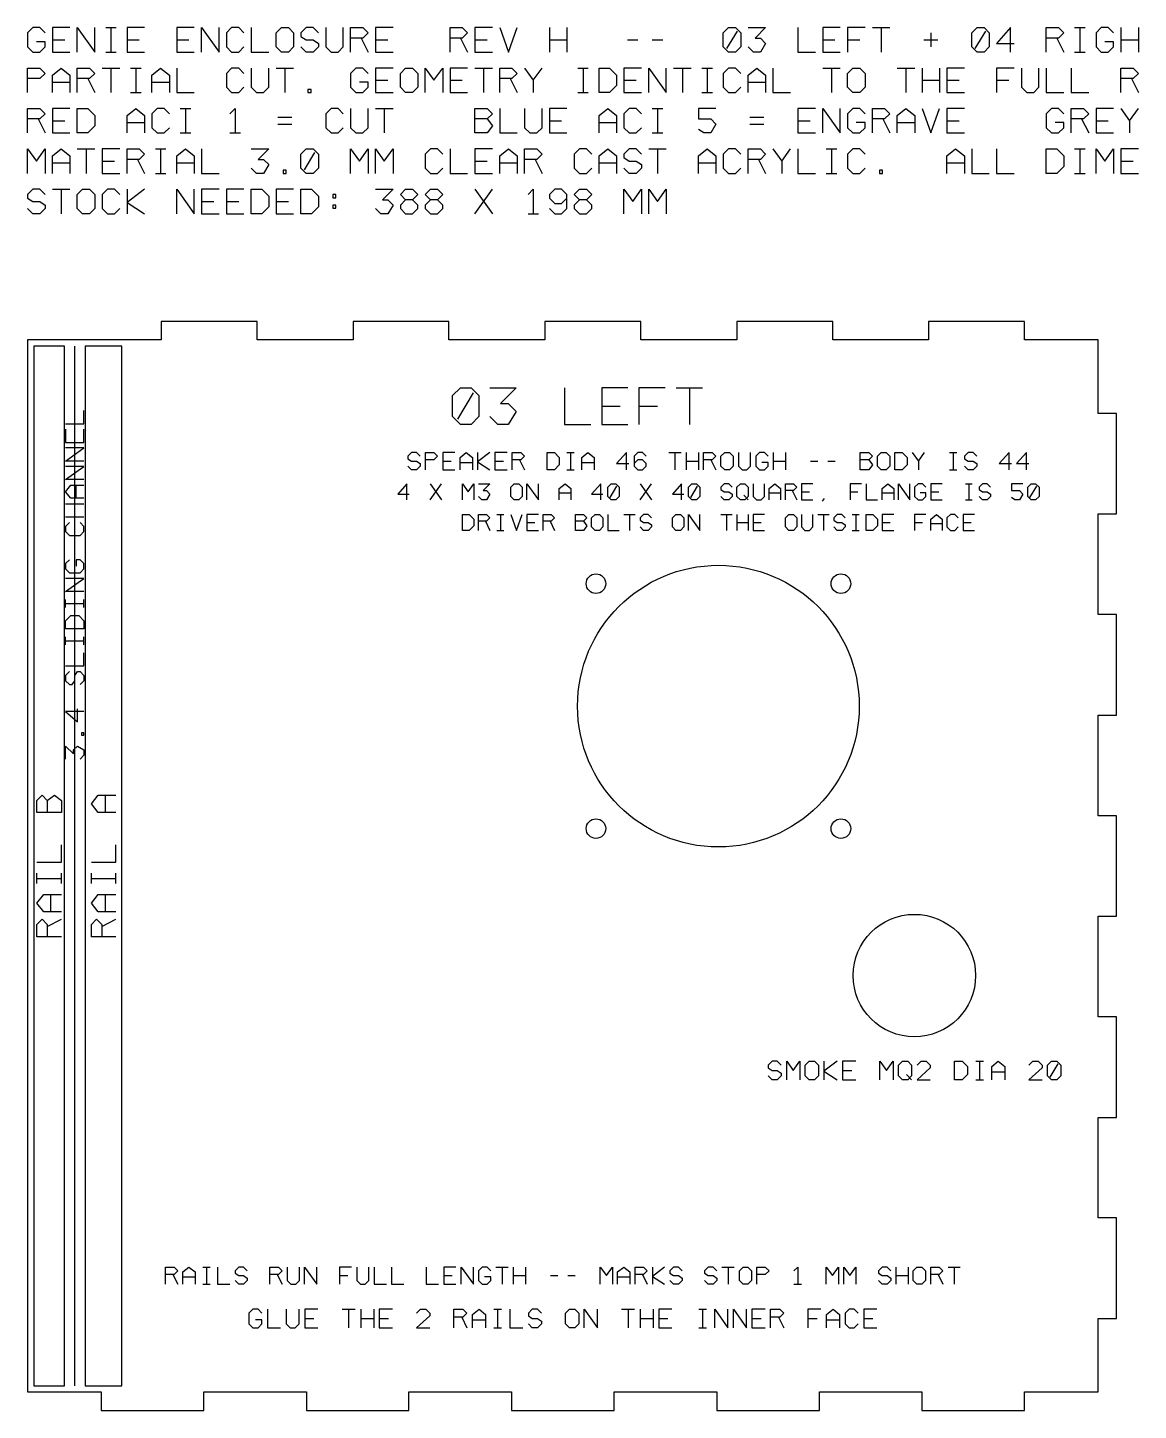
# Model space of a CAD drawing. Extents: x 10 to 378, y 10 to 236.
# Drawn here: x 10 to 191.4, y 10 to 235.8 of the extents above; entities that cross this region are included whole.
import ezdxf

# ---------------------------------------------------------------- set-up
doc = ezdxf.new("R2010")
doc.units = 0
for name, color, linetype in [('CUT', 1, 'Continuous'), ('ENGRAVE', 5, 'Continuous'), ('NOTES', 8, 'Continuous')]:
    doc.layers.add(name, color=color, linetype=linetype)

msp = doc.modelspace()

# ---------------------------------------------------------------- linework, layer by layer
at = {"layer": 'CUT', "color": 1}
msp.add_lwpolyline([(10, 13), (22, 13), (22, 10), (38.76, 10), (38.76, 13), (55.51, 13), (55.51, 10), (72.27, 10), (72.27, 13), (89.02, 13), (89.02, 10), (105.78, 10), (105.78, 13), (122.53, 13), (122.53, 10), (139.29, 10), (139.29, 13), (156.04, 13), (156.04, 10), (172.8, 10), (172.8, 13), (184.8, 13), (184.8, 25), (187.8, 25), (187.8, 41.42), (184.8, 41.42), (184.8, 57.84), (187.8, 57.84), (187.8, 74.27), (184.8, 74.27), (184.8, 90.69), (187.8, 90.69), (187.8, 107.11), (184.8, 107.11), (184.8, 123.53), (187.8, 123.53), (187.8, 139.96), (184.8, 139.96), (184.8, 156.38), (187.8, 156.38), (187.8, 172.8), (184.8, 172.8), (184.8, 184.8), (172.8, 184.8), (172.8, 187.8), (157.13, 187.8), (157.13, 184.8), (141.47, 184.8), (141.47, 187.8), (125.8, 187.8), (125.8, 184.8), (110.13, 184.8), (110.13, 187.8), (94.47, 187.8), (94.47, 184.8), (78.8, 184.8), (78.8, 187.8), (63.13, 187.8), (63.13, 184.8), (47.47, 184.8), (47.47, 187.8), (31.8, 187.8), (31.8, 184.8), (10, 184.8)], close=True, dxfattribs=at)
for centre, radius in [((122.8, 125), 23), ((102.8, 145), 1.6), ((142.8, 145), 1.6), ((102.8, 105), 1.6), ((142.8, 105), 1.6), ((154.8, 81), 10)]:
    msp.add_circle(centre, radius, dxfattribs=at)
at = {"layer": 'ENGRAVE', "color": 5}
for points in [[(11, 14), (16, 14), (16, 183.8), (11, 183.8)], [(19.4, 14), (25.4, 14), (25.4, 183.8), (19.4, 183.8)]]:
    msp.add_lwpolyline(points, close=True, dxfattribs=at)
for points in [[(17.7, 14), (17.7, 183.8)], [(80.69, 177), (82.4, 177), (83.69, 175.71), (83.69, 172.29), (82.4, 171), (80.69, 171), (79.4, 172.29), (79.4, 175.71), (80.69, 177)], [(80.26, 171.86), (82.83, 176.14)], [(85.49, 177), (89.77, 177), (87.2, 174.43), (88.49, 174.43), (89.77, 173.14), (88.49, 171), (86.77, 171), (85.49, 172.29)], [(97.66, 177), (97.66, 171), (101.94, 171)], [(108.03, 177), (103.74, 177), (103.74, 171), (108.03, 171)], [(114.11, 177), (109.83, 177), (109.83, 171)], [(115.91, 177), (120.2, 177)], [(118.06, 177), (118.06, 171)], [(103.74, 174), (106.74, 174)], [(109.83, 174), (112.83, 174)], [(16.2, 171.11), (19.2, 171.11), (19.2, 173.26)], [(16.2, 170.21), (16.2, 168.07), (19.2, 168.07), (19.2, 170.21)], [(17.7, 168.07), (17.7, 169.57)], [(19.2, 165.03), (16.2, 165.03), (19.2, 167.17), (16.2, 167.17)], [(74.1, 165.8), (73.5, 166.4), (72.7, 166.4), (72.1, 165.8), (72.1, 165.4), (72.7, 165), (73.5, 165), (74.1, 164.6), (74.1, 164.2), (73.5, 163.6), (72.7, 163.6), (72.1, 164.2)], [(74.94, 163.6), (74.94, 166.4), (76.34, 166.4), (76.94, 165.8), (76.34, 165.2), (74.94, 165.2)], [(79.78, 166.4), (77.78, 166.4), (77.78, 163.6), (79.78, 163.6)], [(77.78, 165), (79.18, 165)], [(80.62, 163.6), (80.62, 165.6), (81.62, 166.4), (82.62, 165.6), (82.62, 163.6)], [(83.46, 166.4), (83.46, 163.6)], [(85.46, 166.4), (83.46, 164.88)], [(83.46, 164.88), (85.46, 163.6)], [(88.3, 166.4), (86.3, 166.4), (86.3, 163.6), (88.3, 163.6)], [(86.3, 165), (87.7, 165)], [(89.14, 163.6), (89.14, 166.4), (90.54, 166.4), (91.14, 165.8), (90.54, 165.2), (89.14, 165.2)], [(90.34, 165.2), (91.14, 163.6)], [(94.82, 163.6), (94.82, 166.4), (96.02, 166.4), (96.82, 165.6), (96.82, 164.4), (96.02, 163.6), (94.82, 163.6)], [(98.06, 166.4), (99.26, 166.4)], [(98.66, 166.4), (98.66, 163.6)], [(100.5, 163.6), (100.5, 165.6), (101.5, 166.4), (102.5, 165.6), (102.5, 163.6)], [(107.78, 163.6), (107.78, 166.4), (106.18, 164.6), (108.18, 164.6)], [(111.02, 165.8), (110.42, 166.4), (109.62, 166.4), (109.02, 165.8), (109.02, 164.2), (109.62, 163.6), (110.42, 163.6), (111.02, 164.2), (111.02, 164.6), (110.42, 165.2), (109.62, 165.2), (109.02, 164.6)], [(114.7, 166.4), (116.7, 166.4)], [(115.7, 166.4), (115.7, 163.6)], [(117.54, 166.4), (117.54, 163.6)], [(117.54, 165), (119.54, 165)], [(119.54, 166.4), (119.54, 163.6)], [(120.38, 163.6), (120.38, 166.4), (121.78, 166.4), (122.38, 165.8), (121.78, 165.2), (120.38, 165.2)], [(121.58, 165.2), (122.38, 163.6)], [(123.82, 166.4), (124.62, 166.4), (125.22, 165.8), (125.22, 164.2), (124.62, 163.6), (123.82, 163.6), (123.22, 164.2), (123.22, 165.8), (123.82, 166.4)], [(126.06, 166.4), (126.06, 164.2), (126.66, 163.6), (127.46, 163.6), (128.06, 164.2), (128.06, 166.4)], [(130.9, 165.8), (130.3, 166.4), (129.5, 166.4), (128.9, 165.8), (128.9, 164.2), (129.5, 163.6), (130.3, 163.6), (130.9, 164.2), (130.9, 164.8), (129.9, 164.8)], [(131.74, 166.4), (131.74, 163.6)], [(131.74, 165), (133.74, 165)], [(133.74, 166.4), (133.74, 163.6)], [(137.82, 165), (139.02, 165)], [(140.66, 165), (141.86, 165)], [(145.94, 163.6), (145.94, 166.4), (147.34, 166.4), (147.94, 165.8), (147.34, 165.2), (145.94, 165.2)], [(147.34, 165.2), (147.94, 164.4), (147.34, 163.6), (145.94, 163.6)], [(149.38, 166.4), (150.18, 166.4), (150.78, 165.8), (150.78, 164.2), (150.18, 163.6), (149.38, 163.6), (148.78, 164.2), (148.78, 165.8), (149.38, 166.4)], [(151.62, 163.6), (151.62, 166.4), (152.82, 166.4), (153.62, 165.6), (153.62, 164.4), (152.82, 163.6), (151.62, 163.6)], [(154.46, 166.4), (155.46, 165), (156.46, 166.4)], [(155.46, 165), (155.46, 163.6)], [(160.54, 166.4), (161.74, 166.4)], [(161.14, 166.4), (161.14, 163.6)], [(164.98, 165.8), (164.38, 166.4), (163.58, 166.4), (162.98, 165.8), (162.98, 165.4), (163.58, 165), (164.38, 165), (164.98, 164.6), (164.98, 164.2), (164.38, 163.6), (163.58, 163.6), (162.98, 164.2)], [(170.26, 163.6), (170.26, 166.4), (168.66, 164.6), (170.66, 164.6)], [(173.1, 163.6), (173.1, 166.4), (171.5, 164.6), (173.5, 164.6)], [(19.2, 161.99), (16.2, 161.99), (19.2, 164.13), (16.2, 164.13)], [(80.62, 164.8), (82.62, 164.8)], [(98.06, 163.6), (99.26, 163.6)], [(100.5, 164.8), (102.5, 164.8)], [(160.54, 163.6), (161.74, 163.6)], [(19.2, 158.94), (17.06, 158.94), (16.2, 160.01), (17.06, 161.09), (19.2, 161.09)], [(17.91, 158.94), (17.91, 161.09)], [(71.93, 158.7), (71.93, 161.3), (70.45, 159.63), (72.3, 159.63)], [(75.72, 161.3), (77.58, 158.7)], [(75.72, 158.7), (77.58, 161.3)], [(81, 158.7), (81, 161.3), (81.92, 160), (82.85, 161.3), (82.85, 158.7)], [(83.63, 161.3), (85.49, 161.3), (84.38, 160.19), (84.93, 160.19), (85.49, 159.63), (84.93, 158.7), (84.19, 158.7), (83.63, 159.26)], [(89.46, 161.3), (90.21, 161.3), (90.76, 160.74), (90.76, 159.26), (90.21, 158.7), (89.46, 158.7), (88.91, 159.26), (88.91, 160.74), (89.46, 161.3)], [(91.54, 158.7), (91.54, 161.3), (93.4, 158.7), (93.4, 161.3)], [(96.82, 158.7), (96.82, 160.56), (97.75, 161.3), (98.68, 160.56), (98.68, 158.7)], [(103.58, 158.7), (103.58, 161.3), (102.09, 159.63), (103.95, 159.63)], [(105.29, 161.3), (106.03, 161.3), (106.59, 160.74), (106.59, 159.26), (106.03, 158.7), (105.29, 158.7), (104.73, 159.26), (104.73, 160.74), (105.29, 161.3)], [(105.1, 159.07), (106.22, 160.93)], [(110, 161.3), (111.86, 158.7)], [(110, 158.7), (111.86, 161.3)], [(116.76, 158.7), (116.76, 161.3), (115.28, 159.63), (117.14, 159.63)], [(118.47, 161.3), (119.22, 161.3), (119.77, 160.74), (119.77, 159.26), (119.22, 158.7), (118.47, 158.7), (117.92, 159.26), (117.92, 160.74), (118.47, 161.3)], [(118.29, 159.07), (119.4, 160.93)], [(125.05, 160.74), (124.49, 161.3), (123.75, 161.3), (123.19, 160.74), (123.19, 160.37), (123.75, 160), (124.49, 160), (125.05, 159.63), (125.05, 159.26), (124.49, 158.7), (123.75, 158.7), (123.19, 159.26)], [(126.38, 161.3), (127.13, 161.3), (127.68, 160.74), (127.68, 159.26), (127.13, 158.7), (126.38, 158.7), (125.83, 159.26), (125.83, 160.74), (126.38, 161.3)], [(128.46, 161.3), (128.46, 159.26), (129.02, 158.7), (129.76, 158.7), (130.32, 159.26), (130.32, 161.3)], [(131.1, 158.7), (131.1, 160.56), (132.03, 161.3), (132.96, 160.56), (132.96, 158.7)], [(133.74, 158.7), (133.74, 161.3), (135.04, 161.3), (135.6, 160.74), (135.04, 160.19), (133.74, 160.19)], [(138.23, 161.3), (136.38, 161.3), (136.38, 158.7), (138.23, 158.7)], [(146.14, 161.3), (144.29, 161.3), (144.29, 158.7)], [(146.92, 161.3), (146.92, 158.7), (148.78, 158.7)], [(149.56, 158.7), (149.56, 160.56), (150.49, 161.3), (151.42, 160.56), (151.42, 158.7)], [(152.2, 158.7), (152.2, 161.3), (154.06, 158.7), (154.06, 161.3)], [(156.69, 160.74), (156.14, 161.3), (155.39, 161.3), (154.84, 160.74), (154.84, 159.26), (155.39, 158.7), (156.14, 158.7), (156.69, 159.26), (156.69, 159.81), (155.76, 159.81)], [(159.33, 161.3), (157.47, 161.3), (157.47, 158.7), (159.33, 158.7)], [(163.12, 161.3), (164.23, 161.3)], [(163.68, 161.3), (163.68, 158.7)], [(167.24, 160.74), (166.68, 161.3), (165.94, 161.3), (165.38, 160.74), (165.38, 160.37), (165.94, 160), (166.68, 160), (167.24, 159.63), (167.24, 159.26), (166.68, 158.7), (165.94, 158.7), (165.38, 159.26)], [(172.52, 161.3), (170.66, 161.3), (170.66, 160.19), (171.96, 160.19), (172.52, 159.63), (171.96, 158.7), (171.22, 158.7), (170.66, 159.07)], [(173.85, 161.3), (174.6, 161.3), (175.15, 160.74), (175.15, 159.26), (174.6, 158.7), (173.85, 158.7), (173.3, 159.26), (173.3, 160.74), (173.85, 161.3)], [(173.67, 159.07), (174.78, 160.93)], [(96.82, 159.81), (98.68, 159.81)], [(126.94, 159.44), (127.68, 158.7)], [(131.1, 159.81), (132.96, 159.81)], [(134.85, 160.19), (135.6, 158.7)], [(136.38, 160), (137.68, 160)], [(140.05, 158.92), (139.76, 158.48)], [(144.29, 160), (145.59, 160)], [(149.56, 159.81), (151.42, 159.81)], [(157.47, 160), (158.77, 160)], [(163.12, 158.7), (164.23, 158.7)], [(16.2, 158.04), (19.2, 158.04)], [(16.2, 155.9), (19.2, 155.9)], [(17.7, 155.9), (17.7, 158.04)], [(81, 153.7), (81, 156.3), (82.11, 156.3), (82.85, 155.56), (82.85, 154.44), (82.11, 153.7), (81, 153.7)], [(83.63, 153.7), (83.63, 156.3), (84.93, 156.3), (85.49, 155.74), (84.93, 155.19), (83.63, 155.19)], [(86.64, 156.3), (87.76, 156.3)], [(87.2, 156.3), (87.2, 153.7)], [(88.91, 156.3), (89.84, 153.7), (90.76, 156.3)], [(93.4, 156.3), (91.54, 156.3), (91.54, 153.7), (93.4, 153.7)], [(94.18, 153.7), (94.18, 156.3), (95.48, 156.3), (96.04, 155.74), (95.48, 155.19), (94.18, 155.19)], [(99.46, 153.7), (99.46, 156.3), (100.76, 156.3), (101.31, 155.74), (100.76, 155.19), (99.46, 155.19)], [(102.65, 156.3), (103.39, 156.3), (103.95, 155.74), (103.95, 154.26), (103.39, 153.7), (102.65, 153.7), (102.09, 154.26), (102.09, 155.74), (102.65, 156.3)], [(104.73, 156.3), (104.73, 153.7), (106.59, 153.7)], [(107.37, 156.3), (109.22, 156.3)], [(108.3, 156.3), (108.3, 153.7)], [(111.86, 155.74), (111.3, 156.3), (110.56, 156.3), (110, 155.74), (110, 155.37), (110.56, 155), (111.3, 155), (111.86, 154.63), (111.86, 154.26), (111.3, 153.7), (110.56, 153.7), (110, 154.26)], [(115.84, 156.3), (116.58, 156.3), (117.14, 155.74), (117.14, 154.26), (116.58, 153.7), (115.84, 153.7), (115.28, 154.26), (115.28, 155.74), (115.84, 156.3)], [(117.92, 153.7), (117.92, 156.3), (119.77, 153.7), (119.77, 156.3)], [(123.19, 156.3), (125.05, 156.3)], [(124.12, 156.3), (124.12, 153.7)], [(125.83, 156.3), (125.83, 153.7)], [(127.68, 156.3), (127.68, 153.7)], [(130.32, 156.3), (128.46, 156.3), (128.46, 153.7), (130.32, 153.7)], [(134.3, 156.3), (135.04, 156.3), (135.6, 155.74), (135.6, 154.26), (135.04, 153.7), (134.3, 153.7), (133.74, 154.26), (133.74, 155.74), (134.3, 156.3)], [(136.38, 156.3), (136.38, 154.26), (136.93, 153.7), (137.68, 153.7), (138.23, 154.26), (138.23, 156.3)], [(139.01, 156.3), (140.87, 156.3)], [(139.94, 156.3), (139.94, 153.7)], [(143.51, 155.74), (142.95, 156.3), (142.21, 156.3), (141.65, 155.74), (141.65, 155.37), (142.21, 155), (142.95, 155), (143.51, 154.63), (143.51, 154.26), (142.95, 153.7), (142.21, 153.7), (141.65, 154.26)], [(144.66, 156.3), (145.77, 156.3)], [(145.22, 156.3), (145.22, 153.7)], [(146.92, 153.7), (146.92, 156.3), (148.04, 156.3), (148.78, 155.56), (148.78, 154.44), (148.04, 153.7), (146.92, 153.7)], [(151.42, 156.3), (149.56, 156.3), (149.56, 153.7), (151.42, 153.7)], [(156.69, 156.3), (154.84, 156.3), (154.84, 153.7)], [(157.47, 153.7), (157.47, 155.56), (158.4, 156.3), (159.33, 155.56), (159.33, 153.7)], [(161.97, 155.74), (161.41, 156.3), (160.67, 156.3), (160.11, 155.74), (160.11, 154.26), (160.67, 153.7), (161.41, 153.7), (161.97, 154.26)], [(164.6, 156.3), (162.75, 156.3), (162.75, 153.7), (164.6, 153.7)], [(16.84, 155), (16.2, 154.36), (16.2, 153.5), (16.84, 152.86), (18.56, 152.86), (19.2, 153.5), (19.2, 154.36), (18.56, 155)], [(84.75, 155.19), (85.49, 153.7)], [(86.64, 153.7), (87.76, 153.7)], [(91.54, 155), (92.84, 155)], [(95.3, 155.19), (96.04, 153.7)], [(100.76, 155.19), (101.31, 154.44), (100.76, 153.7), (99.46, 153.7)], [(125.83, 155), (127.68, 155)], [(128.46, 155), (129.76, 155)], [(144.66, 153.7), (145.77, 153.7)], [(149.56, 155), (150.86, 155)], [(154.84, 155), (156.14, 155)], [(157.47, 154.81), (159.33, 154.81)], [(162.75, 155), (164.05, 155)], [(16.84, 148.91), (16.2, 148.27), (16.2, 147.41), (16.84, 146.77), (18.56, 146.77), (19.2, 147.41), (19.2, 148.27), (18.56, 148.91), (17.91, 148.91), (17.91, 147.84)], [(19.2, 143.73), (16.2, 143.73), (19.2, 145.87), (16.2, 145.87)], [(16.2, 141.11), (16.2, 142.4)], [(19.2, 141.11), (19.2, 142.4)], [(16.2, 141.76), (19.2, 141.76)], [(19.2, 137.64), (16.2, 137.64), (16.2, 138.93), (17.06, 139.79), (18.34, 139.79), (19.2, 138.93), (19.2, 137.64)], [(16.2, 135.03), (16.2, 136.31)], [(16.2, 135.67), (19.2, 135.67)], [(19.2, 135.03), (19.2, 136.31)], [(16.2, 131.56), (19.2, 131.56), (19.2, 133.7)], [(16.84, 130.66), (16.2, 130.01), (16.2, 129.16), (16.84, 128.51), (17.27, 128.51), (17.7, 129.16), (17.7, 130.01), (18.13, 130.66), (18.56, 130.66), (19.2, 130.01), (19.2, 129.16), (18.56, 128.51)], [(19.2, 124.14), (16.2, 124.14), (18.13, 122.43), (18.13, 124.57)], [(19.2, 120.24), (19.2, 120.63), (18.81, 120.63), (18.81, 120.24), (19.2, 120.24)], [(16.2, 116.34), (16.2, 118.49), (17.49, 117.2), (17.49, 117.84), (18.13, 118.49), (19.2, 117.84), (19.2, 116.99), (18.56, 116.34)], [(15.5, 107.61), (11.5, 107.61), (11.5, 109.61), (12.36, 110.47), (13.21, 109.61), (13.21, 107.61)], [(13.21, 109.61), (14.36, 110.47), (15.5, 109.61), (15.5, 107.61)], [(24.4, 107.61), (21.54, 107.61), (20.4, 109.04), (21.54, 110.47), (24.4, 110.47)], [(22.69, 107.61), (22.69, 110.47)], [(11.5, 99.5), (15.5, 99.5), (15.5, 102.36)], [(20.4, 99.5), (24.4, 99.5), (24.4, 102.36)], [(11.5, 96.01), (11.5, 97.73)], [(15.5, 96.01), (15.5, 97.73)], [(20.4, 96.01), (20.4, 97.73)], [(24.4, 96.01), (24.4, 97.73)], [(11.5, 96.87), (15.5, 96.87)], [(20.4, 96.87), (24.4, 96.87)], [(15.5, 91.39), (12.64, 91.39), (11.5, 92.81), (12.64, 94.24), (15.5, 94.24)], [(13.79, 91.39), (13.79, 94.24)], [(24.4, 91.39), (21.54, 91.39), (20.4, 92.81), (21.54, 94.24), (24.4, 94.24)], [(22.69, 91.39), (22.69, 94.24)], [(15.5, 87.33), (11.5, 87.33), (11.5, 89.33), (12.36, 90.19), (13.21, 89.33), (13.21, 87.33)], [(13.21, 89.04), (15.5, 90.19)], [(24.4, 87.33), (20.4, 87.33), (20.4, 89.33), (21.26, 90.19), (22.11, 89.33), (22.11, 87.33)], [(22.11, 89.04), (24.4, 90.19)], [(133.05, 66.36), (132.41, 67), (131.55, 67), (130.91, 66.36), (130.91, 65.93), (131.55, 65.5), (132.41, 65.5), (133.05, 65.07), (133.05, 64.64), (132.41, 64), (131.55, 64), (130.91, 64.64)], [(133.95, 64), (133.95, 67), (135.02, 65.5), (136.09, 67), (136.09, 64)], [(137.64, 67), (138.49, 67), (139.14, 66.36), (139.14, 64.64), (138.49, 64), (137.64, 64), (136.99, 64.64), (136.99, 66.36), (137.64, 67)], [(140.04, 67), (140.04, 64)], [(142.18, 67), (140.04, 65.37)], [(145.22, 67), (143.08, 67), (143.08, 64), (145.22, 64)], [(143.08, 65.5), (144.58, 65.5)], [(149.16, 64), (149.16, 67), (150.24, 65.5), (151.31, 67), (151.31, 64)], [(152.85, 67), (153.71, 67), (154.35, 66.36), (154.35, 64.64), (153.71, 64), (152.85, 64), (152.21, 64.64), (152.21, 66.36), (152.85, 67)], [(155.25, 66.36), (155.89, 67), (156.75, 67), (157.39, 66.36), (157.39, 65.93), (155.25, 64), (157.39, 64)], [(161.34, 64), (161.34, 67), (162.62, 67), (163.48, 66.14), (163.48, 64.86), (162.62, 64), (161.34, 64)], [(164.81, 67), (166.09, 67)], [(165.45, 67), (165.45, 64)], [(167.42, 64), (167.42, 66.14), (168.49, 67), (169.56, 66.14), (169.56, 64)], [(173.51, 66.36), (174.15, 67), (175.01, 67), (175.65, 66.36), (175.65, 65.93), (173.51, 64), (175.65, 64)], [(177.19, 67), (178.05, 67), (178.69, 66.36), (178.69, 64.64), (178.05, 64), (177.19, 64), (176.55, 64.64), (176.55, 66.36), (177.19, 67)], [(176.98, 64.43), (178.26, 66.57)], [(140.04, 65.37), (142.18, 64)], [(153.49, 64.86), (154.35, 64)], [(164.81, 64), (166.09, 64)], [(167.42, 65.29), (169.56, 65.29)], [(32.5, 30.6), (32.5, 33.4), (33.9, 33.4), (34.5, 32.8), (33.9, 32.2), (32.5, 32.2)], [(33.7, 32.2), (34.5, 30.6)], [(35.34, 30.6), (35.34, 32.6), (36.34, 33.4), (37.34, 32.6), (37.34, 30.6)], [(35.34, 31.8), (37.34, 31.8)], [(38.58, 33.4), (39.78, 33.4)], [(39.18, 33.4), (39.18, 30.6)], [(41.02, 33.4), (41.02, 30.6), (43.02, 30.6)], [(45.86, 32.8), (45.26, 33.4), (44.46, 33.4), (43.86, 32.8), (43.86, 32.4), (44.46, 32), (45.26, 32), (45.86, 31.6), (45.86, 31.2), (45.26, 30.6), (44.46, 30.6), (43.86, 31.2)], [(49.54, 30.6), (49.54, 33.4), (50.94, 33.4), (51.54, 32.8), (50.94, 32.2), (49.54, 32.2)], [(50.74, 32.2), (51.54, 30.6)], [(52.38, 33.4), (52.38, 31.2), (52.98, 30.6), (53.78, 30.6), (54.38, 31.2), (54.38, 33.4)], [(55.22, 30.6), (55.22, 33.4), (57.22, 30.6), (57.22, 33.4)], [(62.9, 33.4), (60.9, 33.4), (60.9, 30.6)], [(60.9, 32), (62.3, 32)], [(63.74, 33.4), (63.74, 31.2), (64.34, 30.6), (65.14, 30.6), (65.74, 31.2), (65.74, 33.4)], [(66.58, 33.4), (66.58, 30.6), (68.58, 30.6)], [(69.42, 33.4), (69.42, 30.6), (71.42, 30.6)], [(75.1, 33.4), (75.1, 30.6), (77.1, 30.6)], [(79.94, 33.4), (77.94, 33.4), (77.94, 30.6), (79.94, 30.6)], [(77.94, 32), (79.34, 32)], [(80.78, 30.6), (80.78, 33.4), (82.78, 30.6), (82.78, 33.4)], [(85.62, 32.8), (85.02, 33.4), (84.22, 33.4), (83.62, 32.8), (83.62, 31.2), (84.22, 30.6), (85.02, 30.6), (85.62, 31.2), (85.62, 31.8), (84.62, 31.8)], [(86.46, 33.4), (88.46, 33.4)], [(87.46, 33.4), (87.46, 30.6)], [(89.3, 33.4), (89.3, 30.6)], [(89.3, 32), (91.3, 32)], [(91.3, 33.4), (91.3, 30.6)], [(95.38, 32), (96.58, 32)], [(98.22, 32), (99.42, 32)], [(103.5, 30.6), (103.5, 33.4), (104.5, 32), (105.5, 33.4), (105.5, 30.6)], [(106.34, 30.6), (106.34, 32.6), (107.34, 33.4), (108.34, 32.6), (108.34, 30.6)], [(106.34, 31.8), (108.34, 31.8)], [(109.18, 30.6), (109.18, 33.4), (110.58, 33.4), (111.18, 32.8), (110.58, 32.2), (109.18, 32.2)], [(110.38, 32.2), (111.18, 30.6)], [(112.02, 33.4), (112.02, 30.6)], [(114.02, 33.4), (112.02, 31.88)], [(112.02, 31.88), (114.02, 30.6)], [(116.86, 32.8), (116.26, 33.4), (115.46, 33.4), (114.86, 32.8), (114.86, 32.4), (115.46, 32), (116.26, 32), (116.86, 31.6), (116.86, 31.2), (116.26, 30.6), (115.46, 30.6), (114.86, 31.2)], [(122.54, 32.8), (121.94, 33.4), (121.14, 33.4), (120.54, 32.8), (120.54, 32.4), (121.14, 32), (121.94, 32), (122.54, 31.6), (122.54, 31.2), (121.94, 30.6), (121.14, 30.6), (120.54, 31.2)], [(123.38, 33.4), (125.38, 33.4)], [(124.38, 33.4), (124.38, 30.6)], [(126.82, 33.4), (127.62, 33.4), (128.22, 32.8), (128.22, 31.2), (127.62, 30.6), (126.82, 30.6), (126.22, 31.2), (126.22, 32.8), (126.82, 33.4)], [(129.06, 30.6), (129.06, 33.4), (130.46, 33.4), (131.06, 32.8), (130.46, 32.2), (129.06, 32.2)], [(135.14, 32.8), (135.74, 33.4), (135.74, 30.6)], [(140.42, 30.6), (140.42, 33.4), (141.42, 32), (142.42, 33.4), (142.42, 30.6)], [(143.26, 30.6), (143.26, 33.4), (144.26, 32), (145.26, 33.4), (145.26, 30.6)], [(150.94, 32.8), (150.34, 33.4), (149.54, 33.4), (148.94, 32.8), (148.94, 32.4), (149.54, 32), (150.34, 32), (150.94, 31.6), (150.94, 31.2), (150.34, 30.6), (149.54, 30.6), (148.94, 31.2)], [(151.78, 33.4), (151.78, 30.6)], [(151.78, 32), (153.78, 32)], [(153.78, 33.4), (153.78, 30.6)], [(155.22, 33.4), (156.02, 33.4), (156.62, 32.8), (156.62, 31.2), (156.02, 30.6), (155.22, 30.6), (154.62, 31.2), (154.62, 32.8), (155.22, 33.4)], [(157.46, 30.6), (157.46, 33.4), (158.86, 33.4), (159.46, 32.8), (158.86, 32.2), (157.46, 32.2)], [(158.66, 32.2), (159.46, 30.6)], [(160.3, 33.4), (162.3, 33.4)], [(161.3, 33.4), (161.3, 30.6)], [(38.58, 30.6), (39.78, 30.6)], [(135.14, 30.6), (136.34, 30.6)], [(48.26, 25.86), (47.62, 26.5), (46.76, 26.5), (46.12, 25.86), (46.12, 24.14), (46.76, 23.5), (47.62, 23.5), (48.26, 24.14), (48.26, 24.79), (47.19, 24.79)], [(49.16, 26.5), (49.16, 23.5), (51.31, 23.5)], [(52.21, 26.5), (52.21, 24.14), (52.85, 23.5), (53.71, 23.5), (54.35, 24.14), (54.35, 26.5)], [(57.39, 26.5), (55.25, 26.5), (55.25, 23.5), (57.39, 23.5)], [(55.25, 25), (56.75, 25)], [(61.34, 26.5), (63.48, 26.5)], [(62.41, 26.5), (62.41, 23.5)], [(64.38, 26.5), (64.38, 23.5)], [(64.38, 25), (66.52, 25)], [(66.52, 26.5), (66.52, 23.5)], [(69.56, 26.5), (67.42, 26.5), (67.42, 23.5), (69.56, 23.5)], [(67.42, 25), (68.92, 25)], [(73.51, 25.86), (74.15, 26.5), (75.01, 26.5), (75.65, 25.86), (75.65, 25.43), (73.51, 23.5), (75.65, 23.5)], [(79.59, 23.5), (79.59, 26.5), (81.09, 26.5), (81.74, 25.86), (81.09, 25.21), (79.59, 25.21)], [(80.88, 25.21), (81.74, 23.5)], [(82.64, 23.5), (82.64, 25.64), (83.71, 26.5), (84.78, 25.64), (84.78, 23.5)], [(86.11, 26.5), (87.39, 26.5)], [(86.75, 26.5), (86.75, 23.5)], [(88.72, 26.5), (88.72, 23.5), (90.86, 23.5)], [(93.91, 25.86), (93.26, 26.5), (92.41, 26.5), (91.76, 25.86), (91.76, 25.43), (92.41, 25), (93.26, 25), (93.91, 24.57), (93.91, 24.14), (93.26, 23.5), (92.41, 23.5), (91.76, 24.14)], [(98.49, 26.5), (99.35, 26.5), (99.99, 25.86), (99.99, 24.14), (99.35, 23.5), (98.49, 23.5), (97.85, 24.14), (97.85, 25.86), (98.49, 26.5)], [(100.89, 23.5), (100.89, 26.5), (103.04, 23.5), (103.04, 26.5)], [(106.98, 26.5), (109.12, 26.5)], [(108.05, 26.5), (108.05, 23.5)], [(110.02, 26.5), (110.02, 23.5)], [(110.02, 25), (112.16, 25)], [(112.16, 26.5), (112.16, 23.5)], [(115.21, 26.5), (113.06, 26.5), (113.06, 23.5), (115.21, 23.5)], [(113.06, 25), (114.56, 25)], [(119.58, 26.5), (120.86, 26.5)], [(120.22, 26.5), (120.22, 23.5)], [(122.19, 23.5), (122.19, 26.5), (124.34, 23.5), (124.34, 26.5)], [(125.24, 23.5), (125.24, 26.5), (127.38, 23.5), (127.38, 26.5)], [(130.42, 26.5), (128.28, 26.5), (128.28, 23.5), (130.42, 23.5)], [(128.28, 25), (129.78, 25)], [(131.32, 23.5), (131.32, 26.5), (132.82, 26.5), (133.46, 25.86), (132.82, 25.21), (131.32, 25.21)], [(132.61, 25.21), (133.46, 23.5)], [(139.55, 26.5), (137.41, 26.5), (137.41, 23.5)], [(137.41, 25), (138.91, 25)], [(140.45, 23.5), (140.45, 25.64), (141.52, 26.5), (142.59, 25.64), (142.59, 23.5)], [(145.64, 25.86), (144.99, 26.5), (144.14, 26.5), (143.49, 25.86), (143.49, 24.14), (144.14, 23.5), (144.99, 23.5), (145.64, 24.14)], [(148.68, 26.5), (146.54, 26.5), (146.54, 23.5), (148.68, 23.5)], [(146.54, 25), (148.04, 25)], [(82.64, 24.79), (84.78, 24.79)], [(86.11, 23.5), (87.39, 23.5)], [(119.58, 23.5), (120.86, 23.5)], [(140.45, 24.79), (142.59, 24.79)]]:
    msp.add_lwpolyline(points, dxfattribs=at)
at = {"layer": 'NOTES', "color": 8}
for points in [[(12.86, 234.94), (12, 235.8), (10.86, 235.8), (10, 234.94), (10, 232.66), (10.86, 231.8), (12, 231.8), (12.86, 232.66), (12.86, 233.51), (11.43, 233.51)], [(16.91, 235.8), (14.06, 235.8), (14.06, 231.8), (16.91, 231.8)], [(18.11, 231.8), (18.11, 235.8), (20.97, 231.8), (20.97, 235.8)], [(22.74, 235.8), (24.46, 235.8)], [(23.6, 235.8), (23.6, 231.8)], [(29.09, 235.8), (26.23, 235.8), (26.23, 231.8), (29.09, 231.8)], [(37.2, 235.8), (34.34, 235.8), (34.34, 231.8), (37.2, 231.8)], [(38.4, 231.8), (38.4, 235.8), (41.26, 231.8), (41.26, 235.8)], [(45.31, 234.94), (44.46, 235.8), (43.31, 235.8), (42.46, 234.94), (42.46, 232.66), (43.31, 231.8), (44.46, 231.8), (45.31, 232.66)], [(46.51, 235.8), (46.51, 231.8), (49.37, 231.8)], [(51.43, 235.8), (52.57, 235.8), (53.43, 234.94), (53.43, 232.66), (52.57, 231.8), (51.43, 231.8), (50.57, 232.66), (50.57, 234.94), (51.43, 235.8)], [(57.49, 234.94), (56.63, 235.8), (55.49, 235.8), (54.63, 234.94), (54.63, 234.37), (55.49, 233.8), (56.63, 233.8), (57.49, 233.23), (57.49, 232.66), (56.63, 231.8), (55.49, 231.8), (54.63, 232.66)], [(58.69, 235.8), (58.69, 232.66), (59.54, 231.8), (60.69, 231.8), (61.54, 232.66), (61.54, 235.8)], [(62.74, 231.8), (62.74, 235.8), (64.74, 235.8), (65.6, 234.94), (64.74, 234.09), (62.74, 234.09)], [(69.66, 235.8), (66.8, 235.8), (66.8, 231.8), (69.66, 231.8)], [(78.97, 231.8), (78.97, 235.8), (80.97, 235.8), (81.83, 234.94), (80.97, 234.09), (78.97, 234.09)], [(85.89, 235.8), (83.03, 235.8), (83.03, 231.8), (85.89, 231.8)], [(87.09, 235.8), (88.51, 231.8), (89.94, 235.8)], [(95.2, 235.8), (95.2, 231.8)], [(98.06, 235.8), (98.06, 231.8)], [(124.46, 235.8), (125.6, 235.8), (126.46, 234.94), (126.46, 232.66), (125.6, 231.8), (124.46, 231.8), (123.6, 232.66), (123.6, 234.94), (124.46, 235.8)], [(124.17, 232.37), (125.89, 235.23)], [(127.66, 235.8), (130.51, 235.8), (128.8, 234.09), (129.66, 234.09), (130.51, 233.23), (129.66, 231.8), (128.51, 231.8), (127.66, 232.66)], [(135.77, 235.8), (135.77, 231.8), (138.63, 231.8)], [(142.69, 235.8), (139.83, 235.8), (139.83, 231.8), (142.69, 231.8)], [(146.74, 235.8), (143.89, 235.8), (143.89, 231.8)], [(147.94, 235.8), (150.8, 235.8)], [(149.37, 235.8), (149.37, 231.8)], [(157.49, 234.94), (157.49, 232.66)], [(165.03, 235.8), (166.17, 235.8), (167.03, 234.94), (167.03, 232.66), (166.17, 231.8), (165.03, 231.8), (164.17, 232.66), (164.17, 234.94), (165.03, 235.8)], [(164.74, 232.37), (166.46, 235.23)], [(170.51, 231.8), (170.51, 235.8), (168.23, 233.23), (171.09, 233.23)], [(176.34, 231.8), (176.34, 235.8), (178.34, 235.8), (179.2, 234.94), (178.34, 234.09), (176.34, 234.09)], [(180.97, 235.8), (182.69, 235.8)], [(181.83, 235.8), (181.83, 231.8)], [(187.31, 234.94), (186.46, 235.8), (185.31, 235.8), (184.46, 234.94), (184.46, 232.66), (185.31, 231.8), (186.46, 231.8), (187.31, 232.66), (187.31, 233.51), (185.89, 233.51)], [(188.51, 235.8), (188.51, 231.8)], [(191.37, 235.8), (191.37, 231.8)], [(14.06, 233.8), (16.06, 233.8)], [(26.23, 233.8), (28.23, 233.8)], [(34.34, 233.8), (36.34, 233.8)], [(64.46, 234.09), (65.6, 231.8)], [(66.8, 233.8), (68.8, 233.8)], [(80.69, 234.09), (81.83, 231.8)], [(83.03, 233.8), (85.03, 233.8)], [(95.2, 233.8), (98.06, 233.8)], [(107.94, 233.8), (109.66, 233.8)], [(112, 233.8), (113.71, 233.8)], [(139.83, 233.8), (141.83, 233.8)], [(143.89, 233.8), (145.89, 233.8)], [(156.34, 233.8), (158.63, 233.8)], [(178.06, 234.09), (179.2, 231.8)], [(188.51, 233.8), (191.37, 233.8)], [(22.74, 231.8), (24.46, 231.8)], [(180.97, 231.8), (182.69, 231.8)], [(10, 225.2), (10, 229.2), (12, 229.2), (12.86, 228.34), (12, 227.49), (10, 227.49)], [(14.06, 225.2), (14.06, 228.06), (15.49, 229.2), (16.91, 228.06), (16.91, 225.2)], [(18.11, 225.2), (18.11, 229.2), (20.11, 229.2), (20.97, 228.34), (20.11, 227.49), (18.11, 227.49)], [(22.17, 229.2), (25.03, 229.2)], [(23.6, 229.2), (23.6, 225.2)], [(26.8, 229.2), (28.51, 229.2)], [(27.66, 229.2), (27.66, 225.2)], [(30.29, 225.2), (30.29, 228.06), (31.71, 229.2), (33.14, 228.06), (33.14, 225.2)], [(34.34, 229.2), (34.34, 225.2), (37.2, 225.2)], [(45.31, 228.34), (44.46, 229.2), (43.31, 229.2), (42.46, 228.34), (42.46, 226.06), (43.31, 225.2), (44.46, 225.2), (45.31, 226.06)], [(46.51, 229.2), (46.51, 226.06), (47.37, 225.2), (48.51, 225.2), (49.37, 226.06), (49.37, 229.2)], [(50.57, 229.2), (53.43, 229.2)], [(52, 229.2), (52, 225.2)], [(65.6, 228.34), (64.74, 229.2), (63.6, 229.2), (62.74, 228.34), (62.74, 226.06), (63.6, 225.2), (64.74, 225.2), (65.6, 226.06), (65.6, 226.91), (64.17, 226.91)], [(69.66, 229.2), (66.8, 229.2), (66.8, 225.2), (69.66, 225.2)], [(71.71, 229.2), (72.86, 229.2), (73.71, 228.34), (73.71, 226.06), (72.86, 225.2), (71.71, 225.2), (70.86, 226.06), (70.86, 228.34), (71.71, 229.2)], [(74.91, 225.2), (74.91, 229.2), (76.34, 227.2), (77.77, 229.2), (77.77, 225.2)], [(81.83, 229.2), (78.97, 229.2), (78.97, 225.2), (81.83, 225.2)], [(83.03, 229.2), (85.89, 229.2)], [(84.46, 229.2), (84.46, 225.2)], [(87.09, 225.2), (87.09, 229.2), (89.09, 229.2), (89.94, 228.34), (89.09, 227.49), (87.09, 227.49)], [(91.14, 229.2), (92.57, 227.2), (94, 229.2)], [(99.83, 229.2), (101.54, 229.2)], [(100.69, 229.2), (100.69, 225.2)], [(103.31, 225.2), (103.31, 229.2), (105.03, 229.2), (106.17, 228.06), (106.17, 226.34), (105.03, 225.2), (103.31, 225.2)], [(110.23, 229.2), (107.37, 229.2), (107.37, 225.2), (110.23, 225.2)], [(111.43, 225.2), (111.43, 229.2), (114.29, 225.2), (114.29, 229.2)], [(115.49, 229.2), (118.34, 229.2)], [(116.91, 229.2), (116.91, 225.2)], [(120.11, 229.2), (121.83, 229.2)], [(120.97, 229.2), (120.97, 225.2)], [(126.46, 228.34), (125.6, 229.2), (124.46, 229.2), (123.6, 228.34), (123.6, 226.06), (124.46, 225.2), (125.6, 225.2), (126.46, 226.06)], [(127.66, 225.2), (127.66, 228.06), (129.09, 229.2), (130.51, 228.06), (130.51, 225.2)], [(131.71, 229.2), (131.71, 225.2), (134.57, 225.2)], [(139.83, 229.2), (142.69, 229.2)], [(141.26, 229.2), (141.26, 225.2)], [(144.74, 229.2), (145.89, 229.2), (146.74, 228.34), (146.74, 226.06), (145.89, 225.2), (144.74, 225.2), (143.89, 226.06), (143.89, 228.34), (144.74, 229.2)], [(152, 229.2), (154.86, 229.2)], [(153.43, 229.2), (153.43, 225.2)], [(156.06, 229.2), (156.06, 225.2)], [(158.91, 229.2), (158.91, 225.2)], [(162.97, 229.2), (160.11, 229.2), (160.11, 225.2), (162.97, 225.2)], [(171.09, 229.2), (168.23, 229.2), (168.23, 225.2)], [(172.29, 229.2), (172.29, 226.06), (173.14, 225.2), (174.29, 225.2), (175.14, 226.06), (175.14, 229.2)], [(176.34, 229.2), (176.34, 225.2), (179.2, 225.2)], [(180.4, 229.2), (180.4, 225.2), (183.26, 225.2)], [(188.51, 225.2), (188.51, 229.2), (190.51, 229.2), (191.37, 228.34), (190.51, 227.49), (188.51, 227.49)], [(14.06, 226.91), (16.91, 226.91)], [(19.83, 227.49), (20.97, 225.2)], [(30.29, 226.91), (33.14, 226.91)], [(66.8, 227.2), (68.8, 227.2)], [(78.97, 227.2), (80.97, 227.2)], [(88.8, 227.49), (89.94, 225.2)], [(92.57, 227.2), (92.57, 225.2)], [(107.37, 227.2), (109.37, 227.2)], [(127.66, 226.91), (130.51, 226.91)], [(156.06, 227.2), (158.91, 227.2)], [(160.11, 227.2), (162.11, 227.2)], [(168.23, 227.2), (170.23, 227.2)], [(190.23, 227.49), (191.37, 225.2)], [(26.8, 225.2), (28.51, 225.2)], [(55.77, 225.2), (56.29, 225.2), (56.29, 225.71), (55.77, 225.71), (55.77, 225.2)], [(99.83, 225.2), (101.54, 225.2)], [(120.11, 225.2), (121.83, 225.2)], [(10, 218.6), (10, 222.6), (12, 222.6), (12.86, 221.74), (12, 220.89), (10, 220.89)], [(16.91, 222.6), (14.06, 222.6), (14.06, 218.6), (16.91, 218.6)], [(18.11, 218.6), (18.11, 222.6), (19.83, 222.6), (20.97, 221.46), (20.97, 219.74), (19.83, 218.6), (18.11, 218.6)], [(26.23, 218.6), (26.23, 221.46), (27.66, 222.6), (29.09, 221.46), (29.09, 218.6)], [(33.14, 221.74), (32.29, 222.6), (31.14, 222.6), (30.29, 221.74), (30.29, 219.46), (31.14, 218.6), (32.29, 218.6), (33.14, 219.46)], [(34.91, 222.6), (36.63, 222.6)], [(35.77, 222.6), (35.77, 218.6)], [(43.03, 221.74), (43.89, 222.6), (43.89, 218.6)], [(61.54, 221.74), (60.69, 222.6), (59.54, 222.6), (58.69, 221.74), (58.69, 219.46), (59.54, 218.6), (60.69, 218.6), (61.54, 219.46)], [(62.74, 222.6), (62.74, 219.46), (63.6, 218.6), (64.74, 218.6), (65.6, 219.46), (65.6, 222.6)], [(66.8, 222.6), (69.66, 222.6)], [(68.23, 222.6), (68.23, 218.6)], [(83.03, 218.6), (83.03, 222.6), (85.03, 222.6), (85.89, 221.74), (85.03, 220.89), (83.03, 220.89)], [(87.09, 222.6), (87.09, 218.6), (89.94, 218.6)], [(91.14, 222.6), (91.14, 219.46), (92, 218.6), (93.14, 218.6), (94, 219.46), (94, 222.6)], [(98.06, 222.6), (95.2, 222.6), (95.2, 218.6), (98.06, 218.6)], [(103.31, 218.6), (103.31, 221.46), (104.74, 222.6), (106.17, 221.46), (106.17, 218.6)], [(110.23, 221.74), (109.37, 222.6), (108.23, 222.6), (107.37, 221.74), (107.37, 219.46), (108.23, 218.6), (109.37, 218.6), (110.23, 219.46)], [(112, 222.6), (113.71, 222.6)], [(112.86, 222.6), (112.86, 218.6)], [(122.4, 222.6), (119.54, 222.6), (119.54, 220.89), (121.54, 220.89), (122.4, 220.03), (121.54, 218.6), (120.4, 218.6), (119.54, 219.17)], [(138.63, 222.6), (135.77, 222.6), (135.77, 218.6), (138.63, 218.6)], [(139.83, 218.6), (139.83, 222.6), (142.69, 218.6), (142.69, 222.6)], [(146.74, 221.74), (145.89, 222.6), (144.74, 222.6), (143.89, 221.74), (143.89, 219.46), (144.74, 218.6), (145.89, 218.6), (146.74, 219.46), (146.74, 220.31), (145.31, 220.31)], [(147.94, 218.6), (147.94, 222.6), (149.94, 222.6), (150.8, 221.74), (149.94, 220.89), (147.94, 220.89)], [(152, 218.6), (152, 221.46), (153.43, 222.6), (154.86, 221.46), (154.86, 218.6)], [(156.06, 222.6), (157.49, 218.6), (158.91, 222.6)], [(162.97, 222.6), (160.11, 222.6), (160.11, 218.6), (162.97, 218.6)], [(179.2, 221.74), (178.34, 222.6), (177.2, 222.6), (176.34, 221.74), (176.34, 219.46), (177.2, 218.6), (178.34, 218.6), (179.2, 219.46), (179.2, 220.31), (177.77, 220.31)], [(180.4, 218.6), (180.4, 222.6), (182.4, 222.6), (183.26, 221.74), (182.4, 220.89), (180.4, 220.89)], [(187.31, 222.6), (184.46, 222.6), (184.46, 218.6), (187.31, 218.6)], [(188.51, 222.6), (189.94, 220.6), (191.37, 222.6)], [(11.71, 220.89), (12.86, 218.6)], [(14.06, 220.6), (16.06, 220.6)], [(26.23, 220.31), (29.09, 220.31)], [(50.86, 221.17), (53.14, 221.17)], [(50.86, 220.03), (53.14, 220.03)], [(85.03, 220.89), (85.89, 219.74), (85.03, 218.6), (83.03, 218.6)], [(95.2, 220.6), (97.2, 220.6)], [(103.31, 220.31), (106.17, 220.31)], [(127.94, 221.17), (130.23, 221.17)], [(127.94, 220.03), (130.23, 220.03)], [(135.77, 220.6), (137.77, 220.6)], [(149.66, 220.89), (150.8, 218.6)], [(152, 220.31), (154.86, 220.31)], [(160.11, 220.6), (162.11, 220.6)], [(182.11, 220.89), (183.26, 218.6)], [(184.46, 220.6), (186.46, 220.6)], [(189.94, 220.6), (189.94, 218.6)], [(34.91, 218.6), (36.63, 218.6)], [(43.03, 218.6), (44.74, 218.6)], [(112, 218.6), (113.71, 218.6)], [(10, 212), (10, 216), (11.43, 214), (12.86, 216), (12.86, 212)], [(14.06, 212), (14.06, 214.86), (15.49, 216), (16.91, 214.86), (16.91, 212)], [(18.11, 216), (20.97, 216)], [(19.54, 216), (19.54, 212)], [(25.03, 216), (22.17, 216), (22.17, 212), (25.03, 212)], [(26.23, 212), (26.23, 216), (28.23, 216), (29.09, 215.14), (28.23, 214.29), (26.23, 214.29)], [(30.86, 216), (32.57, 216)], [(31.71, 216), (31.71, 212)], [(34.34, 212), (34.34, 214.86), (35.77, 216), (37.2, 214.86), (37.2, 212)], [(38.4, 216), (38.4, 212), (41.26, 212)], [(46.51, 216), (49.37, 216), (47.66, 214.29), (48.51, 214.29), (49.37, 213.43), (48.51, 212), (47.37, 212), (46.51, 212.86)], [(55.49, 216), (56.63, 216), (57.49, 215.14), (57.49, 212.86), (56.63, 212), (55.49, 212), (54.63, 212.86), (54.63, 215.14), (55.49, 216)], [(55.2, 212.57), (56.91, 215.43)], [(62.74, 212), (62.74, 216), (64.17, 214), (65.6, 216), (65.6, 212)], [(66.8, 212), (66.8, 216), (68.23, 214), (69.66, 216), (69.66, 212)], [(77.77, 215.14), (76.91, 216), (75.77, 216), (74.91, 215.14), (74.91, 212.86), (75.77, 212), (76.91, 212), (77.77, 212.86)], [(78.97, 216), (78.97, 212), (81.83, 212)], [(85.89, 216), (83.03, 216), (83.03, 212), (85.89, 212)], [(87.09, 212), (87.09, 214.86), (88.51, 216), (89.94, 214.86), (89.94, 212)], [(91.14, 212), (91.14, 216), (93.14, 216), (94, 215.14), (93.14, 214.29), (91.14, 214.29)], [(102.11, 215.14), (101.26, 216), (100.11, 216), (99.26, 215.14), (99.26, 212.86), (100.11, 212), (101.26, 212), (102.11, 212.86)], [(103.31, 212), (103.31, 214.86), (104.74, 216), (106.17, 214.86), (106.17, 212)], [(110.23, 215.14), (109.37, 216), (108.23, 216), (107.37, 215.14), (107.37, 214.57), (108.23, 214), (109.37, 214), (110.23, 213.43), (110.23, 212.86), (109.37, 212), (108.23, 212), (107.37, 212.86)], [(111.43, 216), (114.29, 216)], [(112.86, 216), (112.86, 212)], [(119.54, 212), (119.54, 214.86), (120.97, 216), (122.4, 214.86), (122.4, 212)], [(126.46, 215.14), (125.6, 216), (124.46, 216), (123.6, 215.14), (123.6, 212.86), (124.46, 212), (125.6, 212), (126.46, 212.86)], [(127.66, 212), (127.66, 216), (129.66, 216), (130.51, 215.14), (129.66, 214.29), (127.66, 214.29)], [(131.71, 216), (133.14, 214), (134.57, 216)], [(135.77, 216), (135.77, 212), (138.63, 212)], [(140.4, 216), (142.11, 216)], [(141.26, 216), (141.26, 212)], [(146.74, 215.14), (145.89, 216), (144.74, 216), (143.89, 215.14), (143.89, 212.86), (144.74, 212), (145.89, 212), (146.74, 212.86)], [(160.11, 212), (160.11, 214.86), (161.54, 216), (162.97, 214.86), (162.97, 212)], [(164.17, 216), (164.17, 212), (167.03, 212)], [(168.23, 216), (168.23, 212), (171.09, 212)], [(176.34, 212), (176.34, 216), (178.06, 216), (179.2, 214.86), (179.2, 213.14), (178.06, 212), (176.34, 212)], [(180.97, 216), (182.69, 216)], [(181.83, 216), (181.83, 212)], [(184.46, 212), (184.46, 216), (185.89, 214), (187.31, 216), (187.31, 212)], [(191.37, 216), (188.51, 216), (188.51, 212), (191.37, 212)], [(14.06, 213.71), (16.91, 213.71)], [(22.17, 214), (24.17, 214)], [(27.94, 214.29), (29.09, 212)], [(34.34, 213.71), (37.2, 213.71)], [(51.71, 212), (52.23, 212), (52.23, 212.51), (51.71, 212.51), (51.71, 212)], [(83.03, 214), (85.03, 214)], [(87.09, 213.71), (89.94, 213.71)], [(92.86, 214.29), (94, 212)], [(103.31, 213.71), (106.17, 213.71)], [(119.54, 213.71), (122.4, 213.71)], [(129.37, 214.29), (130.51, 212)], [(133.14, 214), (133.14, 212)], [(149.09, 212), (149.6, 212), (149.6, 212.51), (149.09, 212.51), (149.09, 212)], [(160.11, 213.71), (162.97, 213.71)], [(188.51, 214), (190.51, 214)], [(30.86, 212), (32.57, 212)], [(140.4, 212), (142.11, 212)], [(180.97, 212), (182.69, 212)], [(12.86, 208.54), (12, 209.4), (10.86, 209.4), (10, 208.54), (10, 207.97), (10.86, 207.4), (12, 207.4), (12.86, 206.83), (12.86, 206.26), (12, 205.4), (10.86, 205.4), (10, 206.26)], [(14.06, 209.4), (16.91, 209.4)], [(15.49, 209.4), (15.49, 205.4)], [(18.97, 209.4), (20.11, 209.4), (20.97, 208.54), (20.97, 206.26), (20.11, 205.4), (18.97, 205.4), (18.11, 206.26), (18.11, 208.54), (18.97, 209.4)], [(25.03, 208.54), (24.17, 209.4), (23.03, 209.4), (22.17, 208.54), (22.17, 206.26), (23.03, 205.4), (24.17, 205.4), (25.03, 206.26)], [(26.23, 209.4), (26.23, 205.4)], [(29.09, 209.4), (26.23, 207.23)], [(34.34, 205.4), (34.34, 209.4), (37.2, 205.4), (37.2, 209.4)], [(41.26, 209.4), (38.4, 209.4), (38.4, 205.4), (41.26, 205.4)], [(45.31, 209.4), (42.46, 209.4), (42.46, 205.4), (45.31, 205.4)], [(46.51, 205.4), (46.51, 209.4), (48.23, 209.4), (49.37, 208.26), (49.37, 206.54), (48.23, 205.4), (46.51, 205.4)], [(53.43, 209.4), (50.57, 209.4), (50.57, 205.4), (53.43, 205.4)], [(54.63, 205.4), (54.63, 209.4), (56.34, 209.4), (57.49, 208.26), (57.49, 206.54), (56.34, 205.4), (54.63, 205.4)], [(59.83, 208.03), (60.34, 208.03), (60.34, 208.54), (59.83, 208.54), (59.83, 208.03)], [(66.8, 209.4), (69.66, 209.4), (67.94, 207.69), (68.8, 207.69), (69.66, 206.83), (68.8, 205.4), (67.66, 205.4), (66.8, 206.26)], [(71.71, 207.69), (70.86, 208.54), (71.71, 209.4), (72.86, 209.4), (73.71, 208.54), (72.86, 207.69), (71.71, 207.69), (70.86, 206.83), (70.86, 206.26), (71.71, 205.4), (72.86, 205.4), (73.71, 206.26), (73.71, 206.83), (72.86, 207.69)], [(75.77, 207.69), (74.91, 208.54), (75.77, 209.4), (76.91, 209.4), (77.77, 208.54), (76.91, 207.69), (75.77, 207.69), (74.91, 206.83), (74.91, 206.26), (75.77, 205.4), (76.91, 205.4), (77.77, 206.26), (77.77, 206.83), (76.91, 207.69)], [(83.03, 209.4), (85.89, 205.4)], [(83.03, 205.4), (85.89, 209.4)], [(91.71, 208.54), (92.57, 209.4), (92.57, 205.4)], [(95.2, 206.26), (96.06, 205.4), (97.2, 205.4), (98.06, 206.26), (98.06, 208.54), (97.2, 209.4), (96.06, 209.4), (95.2, 208.54), (95.2, 207.97), (96.06, 207.11), (97.2, 207.11), (98.06, 207.97)], [(100.11, 207.69), (99.26, 208.54), (100.11, 209.4), (101.26, 209.4), (102.11, 208.54), (101.26, 207.69), (100.11, 207.69), (99.26, 206.83), (99.26, 206.26), (100.11, 205.4), (101.26, 205.4), (102.11, 206.26), (102.11, 206.83), (101.26, 207.69)], [(107.37, 205.4), (107.37, 209.4), (108.8, 207.4), (110.23, 209.4), (110.23, 205.4)], [(111.43, 205.4), (111.43, 209.4), (112.86, 207.4), (114.29, 209.4), (114.29, 205.4)], [(26.23, 207.23), (29.09, 205.4)], [(38.4, 207.4), (40.4, 207.4)], [(42.46, 207.4), (44.46, 207.4)], [(50.57, 207.4), (52.57, 207.4)], [(59.83, 206.31), (60.34, 206.31), (60.34, 206.83), (59.83, 206.83), (59.83, 206.31)], [(91.71, 205.4), (93.43, 205.4)]]:
    msp.add_lwpolyline(points, dxfattribs=at)

doc.saveas('drawing.dxf')
